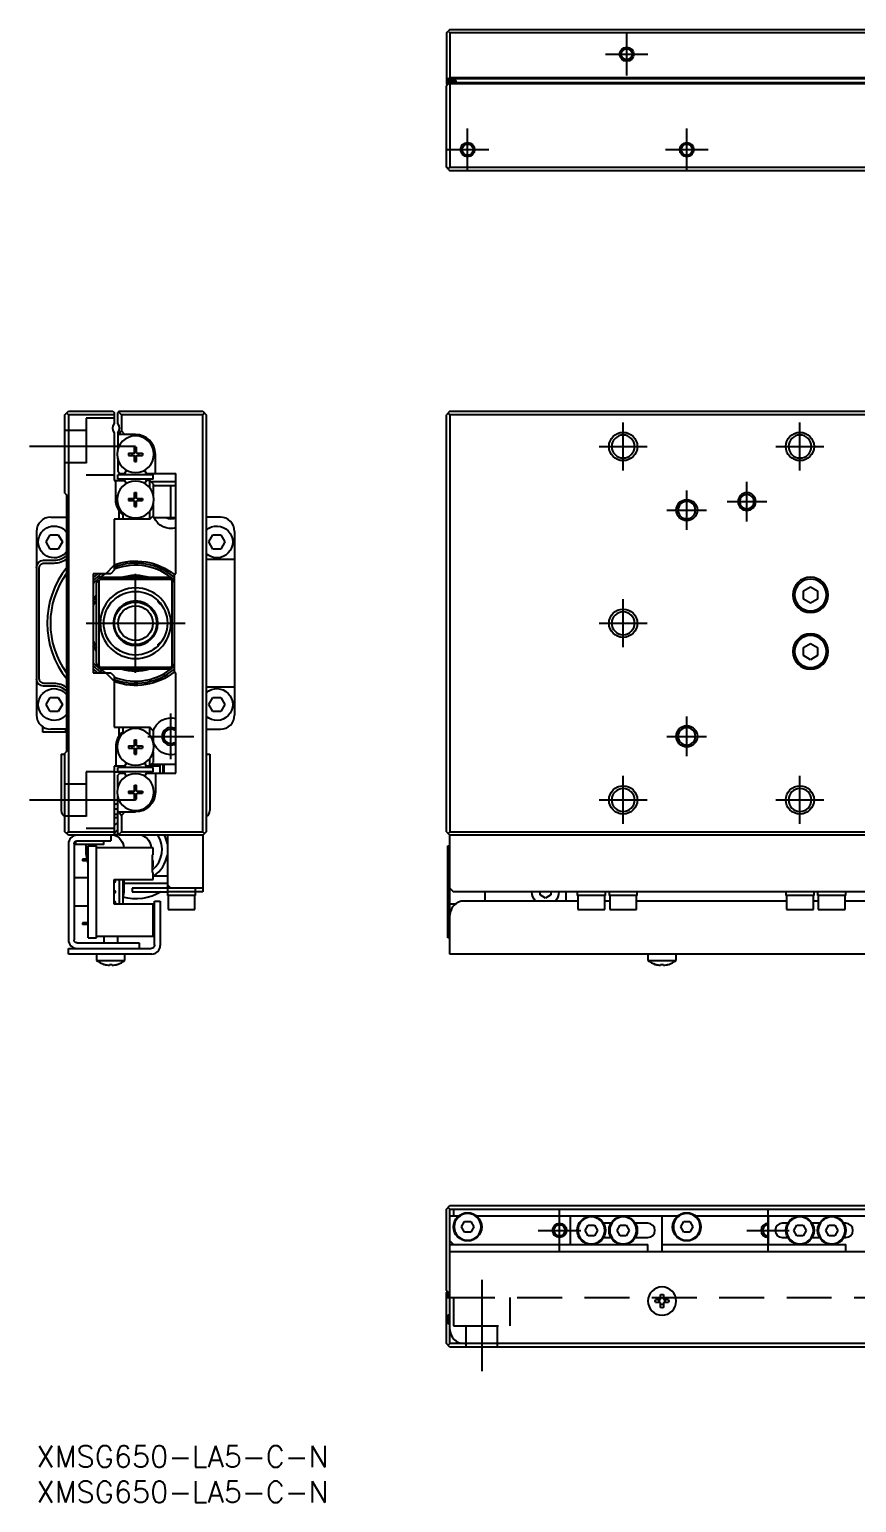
# Model space of a CAD drawing. Extents: x -1 to 721, y -8 to 204.
# Drawn here: x -1 to 116, y -8 to 200.4 of the extents above; entities that cross this region are included whole.
import ezdxf

# ---------------------------------------------------------------- set-up
doc = ezdxf.new("R2010")
doc.units = 0
doc.header["$LTSCALE"] = 0.5
doc.linetypes.add('CENTER', pattern=[50.8, 31.75, -6.35, 6.35, -6.35])
doc.linetypes.add('DASHED', pattern=[19.05, 12.7, -6.35])
for name, color, linetype in [('MSM_CENTER', 1, 'CENTER'), ('MSM_CONTINUOUS', 7, 'CONTINUOUS'), ('MSM_DASHED', 4, 'DASHED'), ('MSM_NARROW', 5, 'CONTINUOUS'), ('MSM_PART_NUMBER', 7, 'CONTINUOUS')]:
    doc.layers.add(name, color=color, linetype=linetype)
doc.styles.get("Standard").update_dxf_attribs({"font": 'txt.shx', "height": 1, "bigfont": 'bigfont.shx'})

# ---------------------------------------------------------------- blocks, each defined once
blk = doc.blocks.new('*U2')
at = {"layer": 'MSM_PART_NUMBER'}
blk.add_text('XMSG650-LA5-C-N', height=3, dxfattribs=at).set_placement((0, -3))
blk = doc.blocks.new('*U3')
at = {"layer": 'MSM_PART_NUMBER'}
blk.add_text('XMSG650-LA5-C-N', height=3, dxfattribs=at).set_placement((0, -8))

msp = doc.modelspace()

# ---------------------------------------------------------------- linework, layer by layer
at = {"layer": 'MSM_CENTER'}
for p, q in [((83.46, 193.89), (83.46, 199.89)), ((80.46, 196.89), (86.46, 196.89)), ((60.96, 180.39), (60.96, 186.39)), ((91.96, 180.39), (91.96, 186.39)), ((57.96, 183.39), (63.96, 183.39)), ((88.96, 183.39), (94.96, 183.39)), ((82.96, 137.99), (82.96, 144.79)), ((107.96, 137.99), (107.96, 144.79)), ((14, 141.39), (-1, 141.39)), ((79.56, 141.39), (86.36, 141.39)), ((104.56, 141.39), (111.36, 141.39)), ((100.46, 130.79), (100.46, 136.39)), ((91.96, 129.59), (91.96, 135.19)), ((97.66, 133.59), (103.26, 133.59)), ((89.16, 132.39), (94.76, 132.39)), ((14, 109.39), (14, 123.39)), ((82.96, 112.99), (82.96, 119.79)), ((7, 116.39), (21, 116.39)), ((79.56, 116.39), (86.36, 116.39)), ((19, 97.14), (19, 103.64)), ((91.96, 97.59), (91.96, 103.19)), ((15.75, 100.39), (22.25, 100.39)), ((89.16, 100.39), (94.76, 100.39)), ((82.96, 87.99), (82.96, 94.79)), ((107.96, 87.99), (107.96, 94.79)), ((-1, 91.39), (14, 91.39)), ((79.56, 91.39), (86.36, 91.39)), ((104.56, 91.39), (111.36, 91.39)), ((73.96, 27.5), (73.96, 33.5)), ((103.46, 27.5), (103.46, 33.5)), ((70.96, 30.5), (76.96, 30.5)), ((100.46, 30.5), (106.46, 30.5)), ((62.96, 23.52), (62.96, 10.57))]:
    msp.add_line(p, q, dxfattribs=at)
at = {"layer": 'MSM_CONTINUOUS'}
for p, q in [((57.96, 199.89), (58.21, 200.14)), ((58.46, 200.39), (58.21, 200.14)), ((58.21, 200.14), (58.46, 199.89)), ((58.46, 200.39), (183.46, 200.39)), ((57.96, 199.89), (57.96, 192.69)), ((183.46, 199.89), (58.46, 199.89)), ((58.46, 199.89), (58.46, 193.59)), ((183.56, 193.39), (57.96, 193.39)), ((59.36, 193.19), (57.96, 193.19)), ((57.96, 192.39), (58.36, 192.79)), ((58.06, 192.59), (57.96, 192.69)), ((57.96, 180.89), (57.96, 192.39)), ((58.06, 192.49), (58.06, 192.69)), ((58.46, 193.59), (58.26, 193.39)), ((59.06, 192.99), (58.36, 192.99)), ((58.36, 192.79), (58.46, 192.89)), ((58.36, 192.79), (58.46, 192.69)), ((58.46, 193.59), (183.46, 193.59)), ((58.46, 192.89), (157.46, 192.89)), ((157.46, 192.69), (58.46, 192.69)), ((58.46, 192.69), (58.46, 180.89)), ((59.36, 192.89), (59.36, 193.19)), ((58.21, 180.64), (57.96, 180.89)), ((58.46, 180.89), (58.21, 180.64)), ((58.21, 180.64), (58.46, 180.39)), ((58.46, 180.89), (157.46, 180.89)), ((157.46, 180.39), (58.46, 180.39)), ((4, 145.89), (4.5, 146.39)), ((4, 134.79), (4, 145.89)), ((4.5, 145.89), (4.25, 146.14)), ((4.5, 146.39), (10.8, 146.39)), ((11, 145.89), (4.5, 145.89)), ((4.5, 145.89), (4.5, 86.89)), ((10.8, 146.39), (11, 146.19)), ((11, 146.19), (11, 144.65)), ((11.7, 146.39), (11.5, 146.19)), ((11.5, 144.65), (11.5, 146.19)), ((12, 145.89), (11.6, 146.29)), ((11.7, 146.39), (23.5, 146.39)), ((12, 145.89), (12, 143.59)), ((23.5, 145.89), (12, 145.89)), ((23.5, 146.39), (24, 145.89)), ((23.75, 146.14), (23.5, 145.89)), ((23.5, 86.89), (23.5, 145.89)), ((24, 145.89), (24, 86.89)), ((58.46, 146.39), (57.96, 145.89)), ((57.96, 86.89), (57.96, 145.89)), ((58.21, 146.14), (58.46, 145.89)), ((58.46, 146.39), (183.46, 146.39)), ((157.46, 145.89), (58.46, 145.89)), ((58.46, 145.89), (58.46, 86.89)), ((11, 143.33), (11, 136.59)), ((11.5, 143.33), (11.5, 141)), ((14, 143.09), (11.5, 143.09)), ((12, 143.59), (11.65, 143.09)), ((12.5, 143.09), (12, 143.59)), ((13, 140.43), (13, 140.14)), ((13, 140.43), (13.8, 140.43)), ((13, 140.14), (13.8, 140.14)), ((13.53, 140.14), (13.53, 140.43)), ((13.86, 140.49), (13.86, 141.29)), ((13.86, 141.29), (14.15, 141.29)), ((14.15, 140.76), (13.86, 140.76)), ((13.86, 139.29), (13.86, 140.08)), ((13.86, 139.82), (14.15, 139.82)), ((14.15, 140.49), (14.15, 141.29)), ((14.15, 139.29), (14.15, 140.08)), ((14.21, 140.43), (15, 140.43)), ((14.21, 140.14), (15, 140.14)), ((14.47, 140.14), (14.47, 140.43)), ((15, 140.43), (15, 140.14)), ((16.8, 137.59), (16.8, 140.29)), ((11.5, 139.57), (11.5, 137.89)), ((11.5, 137.89), (11.8, 137.59)), ((11.8, 137.59), (12.46, 137.59)), ((12.54, 137.73), (12.46, 137.59)), ((13.86, 139.29), (14.15, 139.29)), ((15.54, 137.59), (15.33, 137.96)), ((15.54, 137.59), (19.7, 137.59)), ((19.7, 123.39), (19.7, 137.59)), ((11, 136.59), (12.46, 136.59)), ((11.2, 133.89), (11.2, 136.59)), ((16.5, 137.39), (11.5, 137.39)), ((11.5, 136.79), (11.5, 137.39)), ((16.5, 136.79), (11.5, 136.79)), ((12.46, 136.59), (12.67, 136.21)), ((12.58, 136.39), (12.57, 136.39)), ((15.43, 136.39), (15.42, 136.39)), ((15.46, 136.45), (15.54, 136.59)), ((16, 136.59), (15.54, 136.59)), ((16.5, 136.09), (16, 136.59)), ((16, 135.55), (16, 136.59)), ((19.7, 136.39), (16.2, 136.39)), ((16.5, 136.79), (16.5, 137.39)), ((16.5, 136.09), (16.5, 134.6)), ((19.7, 135.84), (16.5, 135.84)), ((19, 131.34), (19, 135.84)), ((4, 134.79), (4.3, 134.49)), ((4.3, 98.29), (4.3, 134.49)), ((13, 134.03), (13, 133.74)), ((13, 134.03), (13.8, 134.03)), ((13, 133.74), (13.8, 133.74)), ((13.53, 133.74), (13.53, 134.03)), ((13.86, 134.09), (13.86, 134.89)), ((13.86, 134.89), (14.15, 134.89)), ((14.15, 134.36), (13.86, 134.36)), ((13.86, 132.89), (13.86, 133.68)), ((13.86, 133.42), (14.15, 133.42)), ((14.15, 134.09), (14.15, 134.89)), ((14.15, 132.89), (14.15, 133.68)), ((14.21, 134.03), (15, 134.03)), ((14.21, 133.74), (15, 133.74)), ((14.47, 133.74), (14.47, 134.03)), ((15, 134.03), (15, 133.74)), ((2, 131.39), (4.3, 131.39)), ((11.7, 131.09), (11.7, 132.29)), ((12.2, 131.74), (12.2, 131.09)), ((13.86, 132.89), (14.15, 132.89)), ((16, 131.09), (16, 132.23)), ((16, 131.09), (16.5, 131.59)), ((16.5, 133.17), (16.5, 131.34)), ((16.5, 131.34), (19.7, 131.34)), ((26, 131.39), (24, 131.39)), ((0, 129.39), (0, 103.39)), ((16, 131.09), (11, 131.09)), ((11, 131.09), (11, 123.89)), ((28, 129.39), (28, 125.39)), ((1.35, 127.89), (1.92, 128.89)), ((1.92, 126.89), (1.35, 127.89)), ((1.92, 128.89), (3.08, 128.89)), ((3.08, 128.89), (3.65, 127.89)), ((3.65, 127.89), (3.08, 126.89)), ((24.35, 127.89), (24.92, 128.89)), ((24.92, 126.89), (24.35, 127.89)), ((24.92, 128.89), (26.08, 128.89)), ((26.08, 128.89), (26.65, 127.89)), ((26.65, 127.89), (26.08, 126.89)), ((1, 125.29), (2.5, 125.29)), ((3.08, 126.89), (1.92, 126.89)), ((28, 125.39), (24, 125.39)), ((26.08, 126.89), (24.92, 126.89)), ((28, 125.39), (28, 107.39)), ((0.38, 108.61), (0.38, 124.16)), ((1.13, 124.91), (2.5, 124.91)), ((8, 123.39), (8, 109.39)), ((10.5, 123.39), (8, 123.39)), ((9.79, 123.39), (11, 124.59)), ((11, 123.89), (10.5, 123.39)), ((19.5, 123.39), (19.7, 123.39)), ((19.5, 109.39), (19.5, 123.39)), ((8.5, 122.09), (8.8, 122.39)), ((8.5, 110.69), (8.5, 122.09)), ((9, 122.59), (8.8, 122.39)), ((8.8, 122.39), (8.8, 110.39)), ((9, 122.59), (9.3, 122.89)), ((19, 122.59), (9, 122.59)), ((9.3, 122.89), (18.7, 122.89)), ((18.7, 122.89), (19, 122.59)), ((19.2, 122.39), (19, 122.59)), ((19.2, 122.39), (19.5, 122.09)), ((19.2, 110.39), (19.2, 122.39)), ((108.46, 120.96), (109.46, 121.54)), ((108.46, 119.81), (108.46, 120.96)), ((109.46, 121.54), (110.46, 120.96)), ((110.46, 120.96), (110.46, 119.81)), ((17.2, 119.36), (17.2, 119.55)), ((17.2, 119.36), (17.43, 119.14)), ((17.43, 119.31), (17.43, 119.14)), ((17.43, 119.14), (17.56, 119.14)), ((109.46, 119.23), (108.46, 119.81)), ((110.46, 119.81), (109.46, 119.23)), ((11.04, 115.33), (11.04, 115.32)), ((16.97, 115.32), (16.97, 115.32)), ((12.56, 113.59), (12.63, 113.59)), ((12.69, 113.52), (12.63, 113.59)), ((15.38, 113.59), (15.31, 113.52)), ((15.38, 113.59), (15.44, 113.59)), ((17.43, 113.64), (17.2, 113.41)), ((17.2, 113.22), (17.2, 113.41)), ((17.43, 113.64), (17.43, 113.47)), ((17.56, 113.64), (17.43, 113.64)), ((17.56, 113.64), (17.56, 113.64)), ((108.46, 112.96), (109.46, 113.54)), ((108.46, 111.81), (108.46, 112.96)), ((109.46, 113.54), (110.46, 112.96)), ((110.46, 112.96), (110.46, 111.81)), ((8.8, 110.39), (8.5, 110.69)), ((19.5, 110.69), (19.2, 110.39)), ((109.46, 111.23), (108.46, 111.81)), ((110.46, 111.81), (109.46, 111.23)), ((8, 109.39), (10.5, 109.39)), ((8.8, 110.39), (9, 110.19)), ((9.3, 109.89), (9, 110.19)), ((9, 110.19), (19, 110.19)), ((18.7, 109.89), (9.3, 109.89)), ((11, 108.18), (9.79, 109.39)), ((10.5, 109.39), (11, 108.89)), ((11, 108.89), (11, 101.69)), ((19, 110.19), (18.7, 109.89)), ((19, 110.19), (19.2, 110.39)), ((19.7, 109.39), (19.5, 109.39)), ((19.7, 95.19), (19.7, 109.39)), ((2.5, 107.49), (1, 107.49)), ((2.5, 107.87), (1.13, 107.87)), ((24, 107.39), (28, 107.39)), ((28, 107.39), (28, 103.39)), ((1.35, 104.89), (1.92, 105.89)), ((1.92, 103.89), (1.35, 104.89)), ((1.92, 105.89), (3.08, 105.89)), ((3.08, 105.89), (3.65, 104.89)), ((3.65, 104.89), (3.08, 103.89)), ((24.35, 104.89), (24.92, 105.89)), ((24.92, 103.89), (24.35, 104.89)), ((24.92, 105.89), (26.08, 105.89)), ((26.08, 105.89), (26.65, 104.89)), ((26.65, 104.89), (26.08, 103.89)), ((3.08, 103.89), (1.92, 103.89)), ((26.08, 103.89), (24.92, 103.89)), ((0.9, 100.99), (0.9, 101.72)), ((4.1, 100.99), (0.9, 100.99)), ((4.3, 101.39), (2, 101.39)), ((4.1, 101.39), (4.1, 100.99)), ((11, 101.69), (16, 101.69)), ((11.7, 100.48), (11.7, 101.69)), ((12.2, 101.69), (12.2, 101.03)), ((16.5, 101.19), (16, 101.69)), ((16, 100.55), (16, 101.69)), ((16.5, 101.19), (16.5, 99.6)), ((24, 101.39), (26, 101.39)), ((4.3, 98.29), (4, 97.99)), ((4, 86.89), (4, 97.99)), ((11.2, 98.89), (11.2, 96.19)), ((13, 99.03), (13, 98.74)), ((13, 99.03), (13.8, 99.03)), ((13, 98.74), (13.8, 98.74)), ((13.53, 98.74), (13.53, 99.03)), ((13.86, 99.09), (13.86, 99.89)), ((13.86, 99.89), (14.15, 99.89)), ((14.15, 99.36), (13.86, 99.36)), ((13.86, 97.89), (13.86, 98.68)), ((13.86, 98.42), (14.15, 98.42)), ((14.15, 99.09), (14.15, 99.89)), ((14.15, 97.89), (14.15, 98.68)), ((14.21, 99.03), (15, 99.03)), ((14.21, 98.74), (15, 98.74)), ((14.47, 98.74), (14.47, 99.03)), ((15, 99.03), (15, 98.74)), ((16.5, 98.17), (16.5, 96.69)), ((3.5, 97.89), (4, 97.89)), ((3.5, 97.89), (3.5, 89.89)), ((12.46, 96.19), (11, 96.19)), ((11, 96.19), (11, 86.59)), ((16.5, 95.99), (11.5, 95.99)), ((11.5, 95.39), (11.5, 95.99)), ((12, 96.19), (12, 95.99)), ((12.67, 96.56), (12.46, 96.19)), ((12.58, 96.39), (12.57, 96.39)), ((13.86, 97.89), (14.15, 97.89)), ((15.43, 96.39), (15.42, 96.39)), ((15.43, 96.39), (15.43, 96.39)), ((15.54, 96.19), (15.46, 96.33)), ((17.43, 96.19), (15.54, 96.19)), ((15.93, 95.99), (15.93, 96.19)), ((16, 96.19), (16, 97.23)), ((16, 96.19), (16.5, 96.69)), ((19.7, 96.39), (16.2, 96.39)), ((16.5, 95.39), (16.5, 95.99)), ((17.43, 96.39), (17.43, 95.19)), ((17.93, 95.19), (17.93, 96.39)), ((18, 96.19), (17.93, 96.19)), ((18, 96.39), (18, 95.19)), ((24, 97.89), (24.5, 97.89)), ((24.5, 97.89), (24.5, 89.89)), ((11.58, 95.31), (11, 95.31)), ((16.5, 95.39), (11.5, 95.39)), ((11.8, 95.19), (11.5, 94.89)), ((11.5, 93.2), (11.5, 94.89)), ((11.7, 95.39), (11.65, 95.34)), ((11.8, 95.19), (12.46, 95.19)), ((12.46, 95.19), (12.54, 95.05)), ((15.33, 94.81), (15.54, 95.19)), ((15.43, 94.99), (15.43, 94.98)), ((15.54, 95.19), (19.7, 95.19)), ((15.93, 95.19), (15.93, 95.39)), ((16.8, 95.19), (16.8, 92.49)), ((11.5, 86.59), (11.5, 91.77)), ((13, 92.63), (13, 92.34)), ((13, 92.63), (13.8, 92.63)), ((13, 92.34), (13.8, 92.34)), ((13.53, 92.34), (13.53, 92.63)), ((13.86, 92.69), (13.86, 93.49)), ((13.86, 93.49), (14.15, 93.49)), ((14.15, 92.96), (13.86, 92.96)), ((13.86, 91.49), (13.86, 92.28)), ((13.86, 92.02), (14.15, 92.02)), ((14.15, 92.69), (14.15, 93.49)), ((14.15, 91.49), (14.15, 92.28)), ((14.21, 92.63), (15, 92.63)), ((14.21, 92.34), (15, 92.34)), ((14.47, 92.34), (14.47, 92.63)), ((15, 92.63), (15, 92.34)), ((11, 90.14), (11.5, 90.14)), ((11.5, 89.69), (14, 89.69)), ((11.65, 89.69), (12, 89.19)), ((12, 89.19), (12.5, 89.69)), ((13.86, 91.49), (14.15, 91.49)), ((11, 89.39), (11.5, 89.39)), ((11, 88.89), (11.5, 88.89)), ((12, 89.19), (12, 86.89)), ((4.5, 86.39), (4, 86.89)), ((4.25, 86.64), (4.5, 86.89)), ((4.5, 86.89), (11, 86.89)), ((10.8, 86.39), (4.5, 86.39)), ((5.5, 85.53), (5.5, 85.09)), ((5.7, 85.59), (10.5, 85.59)), ((9.5, 85.09), (9.5, 85.59)), ((10.5, 86.39), (10.5, 85.59)), ((11, 86.59), (10.8, 86.39)), ((10.93, 86.52), (11.57, 86.52)), ((11.7, 86.39), (11.5, 86.59)), ((11.6, 86.49), (12, 86.89)), ((23.5, 86.39), (11.7, 86.39)), ((12, 86.89), (23.5, 86.89)), ((18.5, 86.39), (18.5, 77.89)), ((23.5, 86.89), (23.75, 86.64)), ((23.75, 86.64), (23.5, 86.39)), ((23.5, 86.39), (23.5, 78.39)), ((24, 86.89), (23.75, 86.64)), ((57.96, 86.89), (58.21, 86.64)), ((58.46, 86.89), (58.21, 86.64)), ((58.21, 86.64), (58.46, 86.39)), ((58.46, 86.89), (157.46, 86.89)), ((58.46, 69.59), (58.46, 86.39)), ((191.46, 86.39), (58.46, 86.39)), ((4.5, 85.19), (4.5, 71.59)), ((5.3, 85.19), (5.3, 71.59)), ((9.5, 85.09), (5.5, 85.09)), ((7.3, 84.89), (8.5, 84.89)), ((7.3, 71.89), (7.3, 84.89)), ((7.5, 85.09), (7.5, 84.89)), ((8.5, 71.89), (8.5, 84.89)), ((16.5, 84.64), (8.5, 84.64)), ((16.5, 83.64), (16.4, 83.64)), ((16.4, 81.14), (16.4, 83.64)), ((16.5, 83.64), (16.5, 84.64)), ((58.16, 84.89), (58.46, 84.89)), ((58.16, 71.89), (58.16, 84.89)), ((7.3, 83.01), (6.5, 83.01)), ((6.5, 83.01), (6.5, 82.76)), ((7.3, 82.76), (6.5, 82.76)), ((16.4, 82.84), (16.5, 82.84)), ((16.4, 82.46), (16.5, 82.46)), ((16.4, 82.31), (16.5, 82.31)), ((16.4, 81.94), (16.5, 81.94)), ((16.5, 81.94), (16.5, 82.84)), ((7.3, 80.39), (5.3, 80.39)), ((11, 76.64), (11, 80.14)), ((11, 80.14), (16.5, 80.14)), ((11.7, 80.14), (11.7, 76.64)), ((12.2, 80.14), (12.2, 76.64)), ((12.35, 80.14), (12.35, 78.39)), ((12.35, 79.64), (18.5, 79.64)), ((16.5, 81.14), (16.4, 81.14)), ((16.5, 80.14), (16.5, 81.14)), ((16.5, 80.64), (18.5, 80.64)), ((19, 78.89), (18.5, 79.39)), ((23.5, 78.89), (13.5, 78.89)), ((13.5, 78.89), (13.5, 78.39)), ((13.5, 78.39), (18.5, 78.39)), ((22.5, 78.39), (18.5, 78.39)), ((22.5, 77.89), (18.5, 77.89)), ((18.6, 77.89), (18.6, 75.89)), ((22.4, 75.89), (22.4, 77.89)), ((22.5, 77.89), (22.5, 78.89)), ((23.5, 78.39), (22.5, 78.39)), ((58.46, 78.89), (58.96, 78.39)), ((156.96, 78.39), (58.96, 78.39)), ((63.46, 77.09), (63.46, 78.39)), ((71.21, 77.95), (71.21, 78.39)), ((71.96, 77.52), (71.21, 77.95)), ((72.71, 77.95), (71.96, 77.52)), ((72.71, 78.39), (72.71, 77.95)), ((74.86, 78.39), (74.86, 77.09)), ((76.46, 78.39), (76.46, 77.89)), ((80.46, 77.89), (76.46, 77.89)), ((76.56, 77.89), (76.56, 75.89)), ((80.36, 75.89), (80.36, 77.89)), ((80.46, 77.89), (80.46, 78.39)), ((80.96, 78.39), (80.96, 77.89)), ((84.96, 77.89), (80.96, 77.89)), ((81.06, 77.89), (81.06, 75.89)), ((84.86, 75.89), (84.86, 77.89)), ((84.96, 77.89), (84.96, 78.39)), ((105.96, 78.39), (105.96, 77.89)), ((109.96, 77.89), (105.96, 77.89)), ((106.06, 77.89), (106.06, 75.89)), ((109.86, 75.89), (109.86, 77.89)), ((109.96, 77.89), (109.96, 78.39)), ((110.46, 78.39), (110.46, 77.89)), ((114.46, 77.89), (110.46, 77.89)), ((110.56, 77.89), (110.56, 75.89)), ((114.36, 75.89), (114.36, 77.89)), ((114.46, 77.89), (114.46, 78.39)), ((5.3, 76.39), (7.3, 76.39)), ((16.5, 76.64), (11, 76.64)), ((16.5, 72.14), (16.5, 76.64)), ((16.7, 77.09), (17.5, 77.09)), ((16.7, 70.89), (16.7, 77.09)), ((17.5, 77.09), (17.5, 70.79)), ((18.6, 75.89), (22.4, 75.89)), ((59.2, 76.64), (58.46, 76.64)), ((76.56, 77.09), (60.46, 77.09)), ((76.56, 75.89), (80.36, 75.89)), ((81.06, 77.09), (80.36, 77.09)), ((81.06, 75.89), (84.86, 75.89)), ((106.06, 77.09), (84.86, 77.09)), ((106.06, 75.89), (109.86, 75.89)), ((110.56, 77.09), (109.86, 77.09)), ((110.56, 75.89), (114.36, 75.89)), ((131.06, 77.09), (114.36, 77.09)), ((6.5, 74.01), (6.5, 73.76)), ((7.3, 74.01), (6.5, 74.01)), ((7.3, 73.76), (6.5, 73.76)), ((5.7, 71.19), (14.5, 71.19)), ((7.3, 71.89), (8.5, 71.89)), ((8.5, 72.14), (16.5, 72.14)), ((9.5, 72.14), (9.5, 71.19)), ((11.5, 71.19), (11.5, 72.14)), ((14.5, 71.19), (14.5, 70.39)), ((58.46, 71.89), (58.16, 71.89)), ((4.5, 70.39), (16.2, 70.39)), ((4.5, 69.59), (4.5, 70.39)), ((16.3, 69.59), (4.5, 69.59)), ((8.5, 69.59), (8.5, 68.69)), ((12.5, 68.69), (12.5, 69.59)), ((191.46, 69.59), (58.46, 69.59)), ((86.46, 69.59), (86.46, 68.69)), ((90.46, 68.69), (90.46, 69.59)), ((8.5, 68.69), (12.5, 68.69)), ((9.55, 68.13), (9.57, 68.13)), ((10.3, 68), (10.3, 68.13)), ((10.3, 68.13), (10.7, 68.13)), ((10.7, 68.13), (10.7, 68)), ((11.43, 68.13), (11.45, 68.13)), ((86.46, 68.69), (90.46, 68.69)), ((87.51, 68.13), (87.54, 68.13)), ((88.26, 68.13), (88.66, 68.13)), ((88.26, 68), (88.26, 68.13)), ((88.66, 68.13), (88.66, 68)), ((89.39, 68.13), (89.41, 68.13)), ((57.96, 33.5), (58.46, 34)), ((57.96, 22), (57.96, 33.5)), ((58.21, 33.75), (58.46, 33.5)), ((58.46, 34), (157.46, 34)), ((58.46, 33.5), (157.46, 33.5)), ((58.46, 14.5), (58.46, 33.5)), ((58.96, 33.5), (58.96, 32.5)), ((59.64, 32.5), (58.46, 32.5)), ((60.1, 31), (60.53, 31.75)), ((60.53, 31.75), (61.4, 31.75)), ((61.4, 31.75), (61.83, 31)), ((90.64, 32.5), (62.29, 32.5)), ((75.46, 32.5), (75.46, 28.5)), ((81.23, 31.5), (80.2, 31.5)), ((86.46, 31.5), (84.7, 31.5)), ((88.46, 27.5), (88.46, 32.5)), ((91.1, 31), (91.53, 31.75)), ((91.53, 31.75), (92.4, 31.75)), ((92.4, 31.75), (92.83, 31)), ((122.64, 32.5), (93.29, 32.5)), ((103.46, 32.5), (103.46, 28.5)), ((106.23, 31.5), (105.46, 31.5)), ((110.73, 31.5), (109.7, 31.5)), ((114.46, 31.5), (114.2, 31.5)), ((60.53, 30.25), (60.1, 31)), ((61.4, 30.25), (60.53, 30.25)), ((61.83, 31), (61.4, 30.25)), ((77.6, 30.5), (78.03, 31.25)), ((78.03, 29.75), (77.6, 30.5)), ((78.03, 31.25), (78.9, 31.25)), ((78.9, 29.75), (78.03, 29.75)), ((78.9, 31.25), (79.33, 30.5)), ((79.33, 30.5), (78.9, 29.75)), ((80.2, 29.5), (81.23, 29.5)), ((82.1, 30.5), (82.53, 31.25)), ((82.53, 29.75), (82.1, 30.5)), ((82.53, 31.25), (83.4, 31.25)), ((83.4, 29.75), (82.53, 29.75)), ((83.4, 31.25), (83.83, 30.5)), ((83.83, 30.5), (83.4, 29.75)), ((84.7, 29.5), (86.46, 29.5)), ((91.53, 30.25), (91.1, 31)), ((92.4, 30.25), (91.53, 30.25)), ((92.83, 31), (92.4, 30.25)), ((105.46, 29.5), (106.23, 29.5)), ((107.1, 30.5), (107.53, 31.25)), ((107.53, 29.75), (107.1, 30.5)), ((107.53, 31.25), (108.4, 31.25)), ((108.4, 29.75), (107.53, 29.75)), ((108.4, 31.25), (108.83, 30.5)), ((108.83, 30.5), (108.4, 29.75)), ((109.7, 29.5), (110.73, 29.5)), ((111.6, 30.5), (112.03, 31.25)), ((112.03, 29.75), (111.6, 30.5)), ((112.03, 31.25), (112.9, 31.25)), ((112.9, 29.75), (112.03, 29.75)), ((112.9, 31.25), (113.33, 30.5)), ((113.33, 30.5), (112.9, 29.75)), ((114.2, 29.5), (114.46, 29.5)), ((58.96, 28.5), (58.46, 29)), ((58.46, 28.5), (86.46, 28.5)), ((58.46, 27.5), (191.46, 27.5)), ((86.46, 27.5), (86.46, 28.5)), ((88.46, 28.5), (114.46, 28.5)), ((114.46, 27.5), (114.46, 28.5)), ((58.36, 21.6), (57.96, 22)), ((57.96, 21.7), (58.06, 21.8)), ((57.96, 14.5), (57.96, 21.7)), ((58.46, 21.2), (57.96, 21.2)), ((57.96, 21), (58.46, 21)), ((58.06, 21.7), (58.06, 21.9)), ((58.26, 21), (58.46, 20.8)), ((58.46, 21.7), (58.36, 21.6)), ((58.46, 21.5), (58.36, 21.6)), ((58.36, 21.4), (58.46, 21.4)), ((88.26, 20.7), (88.26, 21.43)), ((88.66, 21.43), (88.66, 20.7)), ((87.54, 20.7), (88.26, 20.7)), ((88.26, 20.3), (87.54, 20.3)), ((88.26, 19.57), (88.26, 20.3)), ((88.66, 20.7), (89.39, 20.7)), ((88.66, 20.3), (88.66, 19.57)), ((89.39, 20.3), (88.66, 20.3)), ((58.16, 17.3), (58.16, 18.5)), ((58.46, 18.5), (58.16, 18.5)), ((58.46, 17.3), (58.16, 17.3)), ((58.46, 14), (57.96, 14.5)), ((58.46, 14.5), (58.21, 14.25)), ((197.46, 14.5), (58.46, 14.5)), ((183.46, 14), (58.46, 14))]:
    msp.add_line(p, q, dxfattribs=at)
at = {"layer": 'MSM_CONTINUOUS', "extrusion": (0, 0, -1)}
for p, q in [((0.38, 124.22), (0.39, 124.25)), ((0.38, 124.19), (0.38, 124.22)), ((0.38, 124.16), (0.38, 124.19)), ((0.39, 124.29), (0.4, 124.32)), ((0.39, 124.25), (0.39, 124.29)), ((0.4, 124.35), (0.41, 124.38)), ((0.4, 124.32), (0.4, 124.35)), ((0.41, 124.38), (0.42, 124.41)), ((0.42, 124.41), (0.43, 124.43)), ((0.43, 124.43), (0.44, 124.45)), ((0.44, 124.45), (0.45, 124.47)), ((0.45, 124.47), (0.46, 124.5)), ((0.46, 124.5), (0.47, 124.52)), ((0.47, 124.52), (0.48, 124.55)), ((0.48, 124.55), (0.5, 124.58)), ((0.5, 124.58), (0.52, 124.61)), ((0.52, 124.61), (0.54, 124.63)), ((0.54, 124.63), (0.56, 124.65)), ((0.56, 124.65), (0.57, 124.67)), ((0.57, 124.67), (0.59, 124.68)), ((0.59, 124.68), (0.61, 124.7)), ((0.61, 124.7), (0.63, 124.72)), ((0.63, 124.72), (0.65, 124.74)), ((0.65, 124.74), (0.67, 124.76)), ((0.67, 124.76), (0.69, 124.77)), ((0.69, 124.77), (0.71, 124.78)), ((0.71, 124.78), (0.72, 124.8)), ((0.72, 124.8), (0.75, 124.81)), ((0.75, 124.81), (0.78, 124.82)), ((0.78, 124.82), (0.8, 124.84)), ((0.8, 124.84), (0.83, 124.85)), ((0.83, 124.85), (0.86, 124.86)), ((0.86, 124.86), (0.89, 124.87)), ((0.89, 124.87), (0.91, 124.88)), ((0.91, 124.88), (0.94, 124.88)), ((0.94, 124.88), (0.97, 124.89)), ((0.97, 124.89), (1, 124.9)), ((1, 124.9), (1.03, 124.9)), ((1.03, 124.9), (1.07, 124.9)), ((1.07, 124.9), (1.1, 124.9)), ((1.1, 124.9), (1.13, 124.91)), ((0.38, 108.58), (0.38, 108.61)), ((0.38, 108.55), (0.38, 108.58)), ((0.39, 108.52), (0.38, 108.55)), ((0.39, 108.49), (0.39, 108.52)), ((0.4, 108.46), (0.39, 108.49)), ((0.4, 108.43), (0.4, 108.46)), ((0.41, 108.4), (0.4, 108.43)), ((0.42, 108.37), (0.41, 108.4)), ((0.43, 108.35), (0.42, 108.37)), ((0.44, 108.32), (0.43, 108.35)), ((0.45, 108.29), (0.44, 108.32)), ((0.46, 108.26), (0.45, 108.29)), ((0.48, 108.24), (0.46, 108.26)), ((0.49, 108.21), (0.48, 108.24)), ((0.5, 108.19), (0.49, 108.21)), ((0.51, 108.18), (0.5, 108.19)), ((0.53, 108.16), (0.51, 108.18)), ((0.55, 108.13), (0.53, 108.16)), ((0.57, 108.11), (0.55, 108.13)), ((0.58, 108.09), (0.57, 108.11)), ((0.6, 108.07), (0.58, 108.09)), ((0.62, 108.06), (0.6, 108.07)), ((0.64, 108.04), (0.62, 108.06)), ((0.65, 108.03), (0.64, 108.04)), ((0.68, 108.01), (0.65, 108.03)), ((0.71, 107.99), (0.68, 108.01)), ((0.74, 107.97), (0.71, 107.99)), ((0.77, 107.95), (0.74, 107.97)), ((0.79, 107.94), (0.77, 107.95)), ((0.82, 107.93), (0.79, 107.94)), ((0.84, 107.92), (0.82, 107.93)), ((0.86, 107.92), (0.84, 107.92)), ((0.88, 107.91), (0.86, 107.92)), ((0.91, 107.9), (0.88, 107.91)), ((0.94, 107.89), (0.91, 107.9)), ((0.97, 107.88), (0.94, 107.89)), ((1, 107.88), (0.97, 107.88)), ((1.03, 107.87), (1, 107.88)), ((1.06, 107.87), (1.03, 107.87)), ((1.1, 107.87), (1.06, 107.87)), ((1.13, 107.87), (1.1, 107.87))]:
    msp.add_line(p, q, dxfattribs=at)
at = {"layer": 'MSM_CONTINUOUS'}
for centre, radius in [((83.46, 196.89), 0.783), ((60.96, 183.39), 0.783), ((91.96, 183.39), 0.783), ((14, 116.39), 4.5), ((14, 116.39), 3), ((60.96, 31), 2), ((73.96, 30.5), 0.783), ((78.46, 30.5), 2), ((82.96, 30.5), 2), ((91.96, 31), 2), ((107.96, 30.5), 2), ((112.46, 30.5), 2)]:
    msp.add_circle(centre, radius, dxfattribs=at)
at = {"layer": 'MSM_CONTINUOUS', "extrusion": (0, 0, -1)}
for centre, radius in [((-14, 140.29), 2.6), ((-82.96, 141.39), 1.62), ((-107.96, 141.39), 1.62), ((-14, 133.89), 2.6), ((-91.96, 132.39), 1.23), ((-100.46, 133.59), 1.01), ((-14, 116.39), 5), ((-109.46, 120.39), 2.5), ((-109.46, 120.39), 2.25), ((-14, 116.39), 3.15), ((-82.96, 116.39), 1.62), ((-109.46, 112.39), 2.5), ((-109.46, 112.39), 2.25), ((-14, 98.89), 2.6), ((-91.96, 100.39), 1.23), ((-14, 92.49), 2.6), ((-82.96, 91.39), 1.62), ((-107.96, 91.39), 1.62), ((-60.96, 31), 1.9), ((-78.46, 30.5), 1.9), ((-82.96, 30.5), 1.9), ((-91.96, 31), 1.9), ((-107.96, 30.5), 1.9), ((-112.46, 30.5), 1.9), ((-88.46, 20.5), 2)]:
    msp.add_circle(centre, radius, dxfattribs=at)
at = {"layer": 'MSM_CONTINUOUS'}
for centre, radius, start, end in [((58.36, 192.69), 0.3, 90, 180), ((59.06, 192.69), 0.3, 41.8103, 90), ((11.75, 143.99), 1, 138.5904, 221.4096), ((10.75, 143.99), 1, 318.5904, 41.4096), ((14, 140.29), 2.8, 0, 90), ((14, 137.09), 1.59, 143.8028, 169.1069), ((14.12, 136.97), 1.75, 142.994, 154.5052), ((14, 137.09), 1.59, 10.8931, 36.1972), ((13.89, 136.97), 1.75, 34.5052, 37.006), ((14, 137.09), 1.59, 190.8931, 216.1972), ((14.12, 137.2), 1.75, 214.5052, 217.006), ((14, 137.09), 1.59, 323.8028, 349.1069), ((13.89, 137.2), 1.75, 322.994, 334.5052), ((2, 129.39), 2, 90, 180), ((14, 133.89), 2.8, 214.7719, 229.9948), ((26, 129.39), 2, 0, 90), ((2.5, 127.89), 2.6, 270, 313.8131), ((2.5, 127.89), 2.98, 270, 307.1302), ((14, 116.39), 12.5, 140.8958, 219.1042), ((14, 116.39), 8.5, 124.5603, 134.9009), ((14, 116.39), 8.2, 121.3881, 137.0297), ((14, 116.39), 8.5, 49.6798, 110.6673), ((14, 116.39), 8.2, 47.8764, 111.4601), ((14, 116.39), 6.5, 147.7958, 157.3801), ((14, 116.39), 6.5, 202.6199, 212.2042), ((14, 116.39), 8.2, 222.9703, 238.6119), ((14, 116.39), 8.5, 225.0991, 235.4397), ((14, 116.39), 8.2, 248.5399, 312.1236), ((14, 116.39), 8.5, 249.3327, 310.3202), ((2.5, 104.89), 2.98, 52.8698, 90), ((2.5, 104.89), 2.6, 46.1869, 90), ((2, 103.39), 2, 180, 270), ((26, 103.39), 2, 270, 0), ((14, 98.89), 2.8, 130.0052, 180), ((19, 100.39), 1.01, 45.9346, 314.0654), ((14, 95.69), 1.59, 143.8028, 169.1069), ((14.12, 95.57), 1.75, 142.994, 145.4948), ((14, 95.69), 1.59, 10.8931, 36.1972), ((13.89, 95.57), 1.75, 25.4948, 37.006), ((14, 95.69), 1.59, 190.8931, 216.1972), ((14.12, 95.8), 1.75, 205.4948, 217.006), ((14, 95.69), 1.59, 323.8028, 349.107), ((13.89, 95.8), 1.75, 322.994, 325.4948), ((4.5, 89.89), 1, 180, 240.0001), ((23.5, 89.89), 1, 300.0001, 0), ((14, 84.39), 4.57, 123.1646, 131.0301), ((5.7, 85.19), 1.2, 90, 180), ((14, 84.39), 3.75, 131.8103, 143.1301), ((14, 84.39), 3.75, 309.7918, 32.2309), ((14, 84.39), 4.57, 10.0411, 25.9532), ((14, 84.39), 4.57, 304.8582, 349.9589), ((10.9, 79.89), 0.25, 293.5782, 66.4218), ((10.9, 78.39), 0.25, 293.5782, 66.4218), ((10.9, 76.89), 0.25, 293.5782, 66.4218), ((60.46, 75.09), 2, 90, 180), ((5.7, 71.59), 1.2, 180, 270), ((16.3, 70.79), 1.2, 270, 0), ((10.5, 71.19), 3.2, 231.3178, 252.73), ((10.5, 71.19), 3.19, 253.0947, 266.4096), ((10.5, 71.19), 3.19, 273.5904, 286.9053), ((10.5, 71.19), 3.2, 287.27, 308.6822), ((88.46, 71.19), 3.2, 231.3178, 252.73), ((88.46, 71.19), 3.19, 253.0947, 266.4096), ((88.46, 71.19), 3.19, 273.5904, 286.9053), ((88.46, 71.19), 3.2, 287.27, 308.6822), ((86.46, 30.5), 1, 270, 90), ((103.46, 30.5), 0.783, 90, 270), ((105.46, 30.5), 1, 90, 270), ((114.46, 30.5), 1, 270, 90), ((58.36, 21.7), 0.3, 180, 270), ((88.46, 20.5), 0.435, 62.6335, 117.3665), ((88.46, 20.5), 0.435, 152.6335, 207.3665), ((88.46, 20.5), 0.435, 242.6335, 297.3665), ((88.46, 20.5), 0.435, 332.6335, 27.3665), ((60.46, 16.5), 2, 180, 270)]:
    msp.add_arc(centre, radius, start, end, dxfattribs=at)
at = {"layer": 'MSM_CONTINUOUS', "extrusion": (0, 0, -1)}
for centre, radius, start, end in [((-13.8, 140.49), 0.06, 180, 270), ((-13.8, 140.08), 0.06, 90, 180), ((-14.21, 140.49), 0.06, 270, 0), ((-14.21, 140.08), 0.06, 0, 90), ((-14, 133.89), 2.8, 325.2281, 0), ((-13.8, 134.09), 0.06, 180, 270), ((-13.8, 133.68), 0.06, 90, 180), ((-14.21, 134.09), 0.06, 270, 0), ((-14.21, 133.68), 0.06, 0, 90), ((-19, 132.39), 2.6, 254.3815, 336.1812), ((-2.5, 127.89), 2.25, 216.8699, 143.1302), ((-25.5, 127.89), 2.25, 48.1897, 311.8103), ((-1, 124.29), 1, 0, 90), ((-14, 116.39), 8.8, 70.0677, 128.6822), ((-14, 116.39), 12, 323.9334, 36.0666), ((-14, 116.39), 8.8, 47.0141, 52.6982), ((-14, 116.39), 6.8, 72.9174, 107.0826), ((-14, 116.39), 6.8, 28.0725, 36.0189), ((-14, 116.39), 6.8, 323.9811, 331.9275), ((-1, 108.49), 1, 270, 0), ((-14, 116.39), 8.8, 307.3018, 312.9859), ((-14, 116.39), 8.8, 231.3178, 289.9323), ((-14, 116.39), 6.8, 252.9174, 287.0826), ((-2.5, 104.89), 2.25, 216.8699, 143.1302), ((-25.5, 104.89), 2.25, 48.1897, 311.8103), ((-19, 100.39), 2.6, 15.9424, 105.6185), ((-13.8, 99.09), 0.06, 180, 270), ((-13.8, 98.68), 0.06, 90, 180), ((-14.21, 99.09), 0.06, 270, 0), ((-14.21, 98.68), 0.06, 0, 90), ((-19, 100.39), 2.6, 254.3815, 344.0576), ((-11.58, 95.41), 0.1, 225, 270), ((-13.8, 92.69), 0.06, 180, 270), ((-13.8, 92.28), 0.06, 90, 180), ((-14, 92.49), 2.8, 180, 270), ((-14.21, 92.69), 0.06, 270, 0), ((-14.21, 92.28), 0.06, 0, 90), ((-14, 84.39), 7, 64.6231, 69.0752), ((-5.7, 85.19), 0.4, 0, 90), ((-10.35, 84.52), 2, 104.826, 176.513), ((-14.21, 84.52), 2, 110.6386, 176.513), ((-14, 84.39), 7, 348.6718, 5.7391), ((-10.35, 84.52), 2, 10.7091, 16.608), ((-14, 84.39), 7, 343.165, 346.5767), ((-10.35, 78.39), 2, 157.6684, 202.3316), ((-14, 84.39), 7, 238.9973, 284.9006), ((-14, 84.39), 7, 229.9948, 231.7868), ((-71.96, 78.39), 1.9, 316.8264, 0), ((-71.96, 78.39), 1.9, 180, 223.1736), ((-5.7, 71.59), 0.4, 270, 0), ((-16.2, 70.89), 0.5, 180, 270), ((-88.46, 20.5), 0.95, 77.8468, 102.1532), ((-88.46, 20.5), 0.95, 347.8468, 12.1532), ((-88.46, 20.5), 0.95, 257.8468, 282.1532), ((-88.46, 20.5), 0.95, 167.8468, 192.1532)]:
    msp.add_arc(centre, radius, start, end, dxfattribs=at)
at = {"layer": 'MSM_DASHED'}
for p, q in [((11, 145.39), (7, 145.39)), ((7, 145.39), (7, 137.39)), ((7, 143.64), (4, 143.64)), ((4, 139.14), (7, 139.14)), ((7, 137.39), (11, 137.39)), ((7, 95.39), (7, 87.39)), ((11, 95.39), (7, 95.39)), ((7, 93.64), (4, 93.64)), ((4, 89.14), (7, 89.14)), ((7, 87.39), (11, 87.39)), ((58.46, 21), (183.56, 21)), ((58.96, 21), (58.96, 17)), ((66.96, 17), (66.96, 21)), ((58.96, 17), (66.96, 17)), ((60.71, 17), (60.71, 14)), ((65.21, 14), (65.21, 17))]:
    msp.add_line(p, q, dxfattribs=at)
at = {"layer": 'MSM_NARROW'}
msp.add_line((17.56, 113.64), (17.56, 113.64), dxfattribs=at)
for centre, radius in [((83.46, 196.89), 1), ((60.96, 183.39), 1), ((91.96, 183.39), 1), ((82.96, 141.39), 2), ((107.96, 141.39), 2), ((91.96, 132.39), 1.5), ((14, 116.39), 2.46), ((82.96, 116.39), 2), ((91.96, 100.39), 1.5), ((82.96, 91.39), 2), ((107.96, 91.39), 2), ((73.96, 30.5), 1)]:
    msp.add_circle(centre, radius, dxfattribs=at)
at = {"layer": 'MSM_NARROW', "extrusion": (0, 0, -1)}
msp.add_circle((-100.46, 133.59), 1.25, dxfattribs=at)
at = {"layer": 'MSM_NARROW'}
for centre, radius, start, end in [((19, 132.39), 1.25, 237.1401, 302.8599), ((19, 100.39), 1.25, 55.9442, 304.0558), ((103.46, 30.5), 1, 90, 270)]:
    msp.add_arc(centre, radius, start, end, dxfattribs=at)

# ---------------------------------------------------------------- block references
at = {"layer": 'MSM_CONTINUOUS'}
for name in ['*U2', '*U3']:
    msp.add_blockref(name, (0, 0), dxfattribs=at)

doc.saveas('drawing.dxf')
